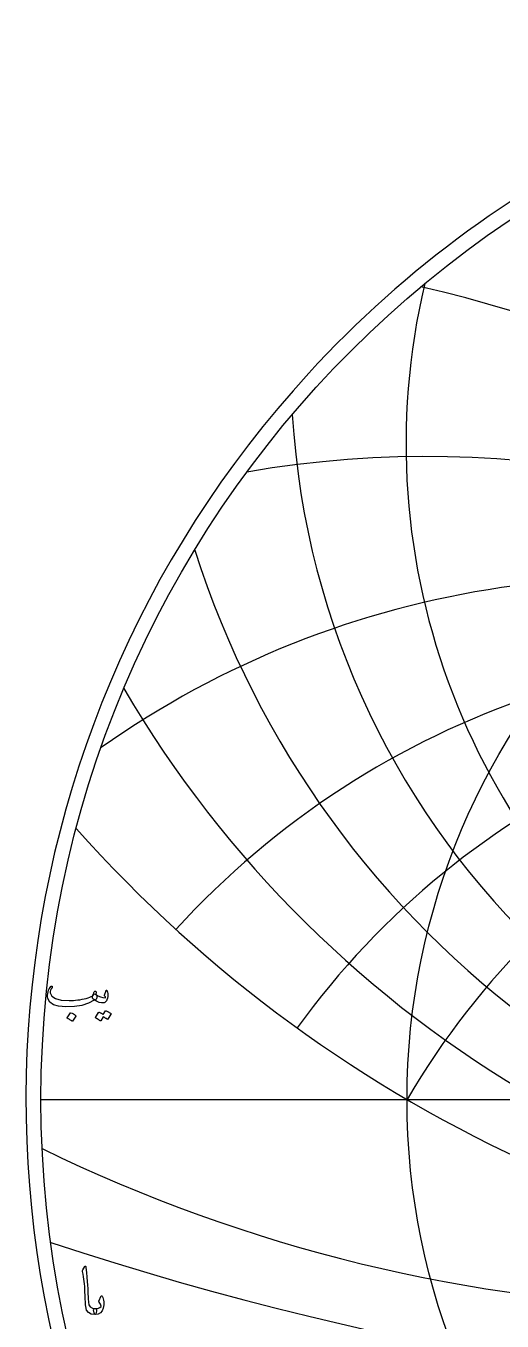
# Model space of a CAD drawing. Header units: millimetres. Extents: x -62 to 62, y -62 to 63.
# Drawn here: x -61.6 to -34.3, y -12.7 to 61.6 of the extents above; entities that cross this region are included whole.
import ezdxf

# ---------------------------------------------------------------- set-up
doc = ezdxf.new("R2010")
doc.units = ezdxf.units.MM
for name, color, linetype in [('CUT_OUTER', 1, 'Continuous'), ('ENGRAVE', 7, 'Continuous'), ('ENGRAVE_FINE', 8, 'Continuous'), ('TEXT', 5, 'Continuous')]:
    doc.layers.add(name, color=color, linetype=linetype)

msp = doc.modelspace()

# ---------------------------------------------------------------- linework, layer by layer
at = {"layer": 'CUT_OUTER'}
for centre, radius, start, end in [((-0.0002, -0.0002), 61.6124, 137.460696, 87.802279), ((-0.0008, 0.0012), 61.6111, 92.196778, 137.461198)]:
    msp.add_arc(centre, radius, start, end, dxfattribs=at)
at = {"layer": 'ENGRAVE'}
msp.add_lwpolyline([(-60.75, 0), (60.75, 0)], dxfattribs=at)
for radius in [60.75, 39.7663]:
    msp.add_circle((0, 0), radius, dxfattribs=at)
for centre, radius, start, end in [((0, 37.6103), 39.822, 166.67757, 13.32243), ((0, 42.1223), 46.4306, 183.510796, 356.489204), ((0, 48.0917), 54.5205, 197.704517, 342.295483), ((0, 56.2415), 64.8271, 210.264592, 329.735408), ((0, -23.2997), 46.0894, 30.366667, 149.633333), ((0, -23.2997), 46.0894, 30.366667, 149.633333), ((0, 67.8705), 78.6623, 221.703376, 318.296624), ((-21.0074, 78.4008), 90.3845, 243.960765, 268.660142)]:
    msp.add_arc(centre, radius, start, end, dxfattribs=at)
at = {"layer": 'ENGRAVE_FINE'}
for centre, radius, start, end in [((-54.9272, -23.2997), 71.7024, 11.282167, 77.140586), ((-54.9272, -23.2997), 71.7024, 11.282167, 77.140586), ((-38.6736, -23.2997), 60.1654, 14.424584, 99.83197), ((-38.6736, -23.2997), 60.1654, 14.424584, 99.83197), ((-26.6097, -23.2997), 53.2195, 17.809669, 125.217987), ((-26.6097, -23.2997), 53.2195, 17.809669, 125.217987), ((-16.7752, -23.2997), 49.0473, 21.518531, 137.630012), ((-16.7752, -23.2997), 49.0473, 21.518531, 137.630012), ((-8.1268, -23.2997), 46.8004, 25.656854, 144.155505), ((-8.1268, -23.2997), 46.8004, 25.656854, 144.155505), ((0, 174.5958), 192.4536, 251.77375, 288.22625)]:
    msp.add_arc(centre, radius, start, end, dxfattribs=at)
at = {"layer": 'TEXT'}
for points in [[(-57.6124, 6.0343), (-57.6087, 6.0324), (-57.6052, 6.0305), (-57.602, 6.0286), (-57.599, 6.0267), (-57.596, 6.0245), (-57.5928, 6.0219), (-57.5893, 6.0188), (-57.5856, 6.0152), (-57.5547, 5.9788), (-57.5425, 5.927), (-57.549, 5.86), (-57.5741, 5.7776), (-57.5973, 5.7275), (-57.621, 5.6961), (-57.6452, 5.6834), (-57.6699, 5.6894), (-57.6824, 5.6954), (-57.6929, 5.698), (-57.7015, 5.6973), (-57.7082, 5.6933), (-58.0225, 5.5213), (-58.398, 5.4001), (-58.8349, 5.3297), (-59.3331, 5.31), (-59.736, 5.3445), (-60.0402, 5.4365), (-60.2457, 5.586), (-60.3525, 5.7929), (-60.369, 5.8906), (-60.3726, 5.9883), (-60.3633, 6.0861), (-60.341, 6.1838), (-60.3106, 6.2703), (-60.273, 6.3495), (-60.2282, 6.4216), (-60.1762, 6.4865), (-60.1664, 6.4947), (-60.1561, 6.4999), (-60.1453, 6.5023), (-60.1341, 6.5019), (-60.1235, 6.4973), (-60.1149, 6.4913), (-60.1082, 6.4839), (-60.1034, 6.475), (-60.1012, 6.4664), (-60.1024, 6.4559), (-60.107, 6.4434), (-60.1149, 6.4291), (-60.1705, 6.3476), (-60.2069, 6.2681), (-60.2241, 6.1905), (-60.2222, 6.1148), (-60.1312, 5.9251), (-59.9194, 5.7891), (-59.587, 5.7067), (-59.1338, 5.6779), (-59.0094, 5.6798), (-58.8852, 5.6856), (-58.7613, 5.6952), (-58.6376, 5.7086), (-58.5148, 5.7258), (-58.3937, 5.7469), (-58.2743, 5.7718), (-58.1566, 5.8006), (-58.0424, 5.8331), (-57.9487, 5.8657), (-57.8757, 5.8983), (-57.8232, 5.9309), (-57.803, 5.9481), (-57.7844, 5.9692), (-57.7675, 5.9941), (-57.7523, 6.0228), (-57.7381, 6.0549), (-57.724, 6.0899), (-57.7103, 6.1277), (-57.6967, 6.1685), (-57.6915, 6.1809), (-57.6833, 6.1915), (-57.6723, 6.2001), (-57.6584, 6.2068), (-57.6436, 6.2104), (-57.6297, 6.2097), (-57.6167, 6.2046), (-57.6048, 6.1953), (-57.5952, 6.1823), (-57.5894, 6.1665), (-57.5875, 6.1479), (-57.5894, 6.1263)], [(-57.7274, 5.7277), (-57.7691, 5.7673), (-57.7906, 5.8168), (-57.7921, 5.8765), (-57.7734, 5.9462), (-57.7329, 6.0087), (-57.6958, 6.0468), (-57.662, 6.0604), (-57.6316, 6.0497), (-57.4879, 5.9546), (-57.3442, 5.8877), (-57.2005, 5.8492), (-57.0567, 5.8389), (-57.0517, 5.8398), (-57.0481, 5.8427), (-57.046, 5.8475), (-57.0453, 5.8542), (-57.0488, 5.8669), (-57.0596, 5.8858), (-57.0776, 5.911), (-57.1027, 5.9424), (-57.1075, 5.9519), (-57.1104, 5.9615), (-57.1114, 5.9711), (-57.1104, 5.9807), (-57.0184, 6.2451), (-57.0141, 6.2552), (-57.0088, 6.2623), (-57.0026, 6.2667), (-56.9954, 6.2681), (-56.9882, 6.2669), (-56.982, 6.2633), (-56.9768, 6.2573), (-56.9724, 6.2489), (-56.9437, 6.1629), (-56.9265, 6.0774), (-56.9207, 5.9924), (-56.9265, 5.9079), (-56.9451, 5.8027), (-56.9705, 5.7172), (-57.0026, 5.6513), (-57.0414, 5.6051), (-57.0709, 5.5797), (-57.0979, 5.561), (-57.1226, 5.5491), (-57.1449, 5.5438), (-57.2733, 5.5409), (-57.4131, 5.5706), (-57.5645, 5.6329), (-57.7274, 5.7277)], [(-59.0649, 4.969), (-59.0601, 4.9738), (-59.0534, 4.9766), (-59.0447, 4.9776), (-59.0342, 4.9766), (-58.9597, 4.9464), (-58.8895, 4.9096), (-58.8237, 4.866), (-58.7621, 4.8157), (-58.7561, 4.808), (-58.7535, 4.8003), (-58.7542, 4.7927), (-58.7583, 4.785), (-58.9384, 4.4938), (-58.9451, 4.4868), (-58.9537, 4.4851), (-58.9643, 4.4887), (-58.9767, 4.4976), (-58.9875, 4.5053), (-59.0045, 4.5168), (-59.0277, 4.5321), (-59.0572, 4.5512), (-59.0934, 4.5742), (-59.1367, 4.6011), (-59.1872, 4.6317), (-59.245, 4.6662), (-59.2526, 4.672), (-59.2565, 4.6777), (-59.2565, 4.6835), (-59.2526, 4.6892)], [(-57.0453, 5.0763), (-57.0405, 5.0811), (-57.0338, 5.0839), (-57.0251, 5.0849), (-57.0146, 5.0839), (-56.9769, 5.0698), (-56.9403, 5.0542), (-56.905, 5.0372), (-56.8709, 5.0188), (-56.8377, 4.9987), (-56.8053, 4.9766), (-56.7735, 4.9527), (-56.7425, 4.9268), (-56.7365, 4.9189), (-56.7339, 4.9105), (-56.7346, 4.9017), (-56.7387, 4.8923), (-56.9226, 4.6011), (-56.9277, 4.5972), (-56.9351, 4.5972), (-56.9449, 4.6011), (-56.9571, 4.6087), (-56.9655, 4.6158), (-56.9791, 4.6255), (-56.9981, 4.6378), (-57.0223, 4.6528), (-57.052, 4.6706), (-57.0874, 4.6916), (-57.1286, 4.7157), (-57.1755, 4.7429), (-57.3212, 4.5168), (-57.3279, 4.5098), (-57.3365, 4.5081), (-57.347, 4.5117), (-57.3595, 4.5206), (-57.3703, 4.5283), (-57.3873, 4.5397), (-57.4105, 4.5551), (-57.44, 4.5742), (-57.4761, 4.5972), (-57.5195, 4.6241), (-57.57, 4.6547), (-57.6278, 4.6892), (-57.6337, 4.695), (-57.6364, 4.7007), (-57.6357, 4.7065), (-57.6316, 4.7122), (-57.4438, 4.992), (-57.439, 4.9967), (-57.4323, 4.9996), (-57.4237, 5.0006), (-57.4131, 4.9996), (-57.3811, 4.9892), (-57.3499, 4.9771), (-57.3197, 4.9633), (-57.2905, 4.9479), (-57.2623, 4.931), (-57.2349, 4.9129), (-57.2086, 4.8936), (-57.1832, 4.8732)], [(-58.2302, -9.577), (-58.2228, -9.5655), (-58.2159, -9.5579), (-58.2094, -9.554), (-58.2034, -9.554), (-58.1943, -9.5591), (-58.1862, -9.5742), (-58.179, -9.5993), (-58.1728, -9.6345), (-58.1411, -9.9207), (-58.1153, -10.1854), (-58.0951, -10.4285), (-58.0808, -10.6501), (-58.0716, -10.8395), (-58.0631, -11.0093), (-58.0553, -11.1595), (-58.0482, -11.2901), (-58.0421, -11.4009), (-58.0372, -11.4922), (-58.0335, -11.5638), (-58.031, -11.6158), (-57.9969, -11.7715), (-57.9217, -11.886), (-57.8053, -11.9593), (-57.6477, -11.9914), (-57.6039, -12.0029), (-57.5759, -12.0297), (-57.5637, -12.0718), (-57.5673, -12.1293), (-57.5852, -12.2199), (-57.6046, -12.2845), (-57.6255, -12.3233), (-57.6477, -12.3363), (-57.8695, -12.307), (-58.0329, -12.2194), (-58.1378, -12.0733), (-58.1842, -11.8687), (-58.1916, -11.7709), (-58.1981, -11.6728), (-58.204, -11.5745), (-58.2092, -11.4759), (-58.2138, -11.3771), (-58.2183, -11.2781), (-58.2225, -11.1788), (-58.2264, -11.0793), (-58.2336, -10.8895), (-58.2436, -10.7186), (-58.2566, -10.5666), (-58.2724, -10.4335), (-58.2911, -10.3058), (-58.3126, -10.1696), (-58.3371, -10.025), (-58.3644, -9.8721), (-58.368, -9.8446), (-58.3672, -9.8194), (-58.3622, -9.7967), (-58.3529, -9.7763)], [(-57.4178, -11.5277), (-57.3105, -11.2901), (-57.2947, -11.2639), (-57.2779, -11.2546), (-57.2602, -11.262), (-57.2415, -11.2862), (-57.207, -11.3587), (-57.1802, -11.4342), (-57.161, -11.5129), (-57.1495, -11.5947), (-57.1459, -11.6801), (-57.1505, -11.7696), (-57.1632, -11.8631), (-57.184, -11.9607), (-57.2475, -12.125), (-57.3459, -12.2424), (-57.4794, -12.3128), (-57.6477, -12.3363), (-57.6671, -12.324), (-57.687, -12.2874), (-57.7074, -12.2263), (-57.7282, -12.1408), (-57.7342, -12.0951), (-57.733, -12.0575), (-57.7246, -12.028), (-57.709, -12.0067), (-57.6966, -11.9985), (-57.6822, -11.9933), (-57.6659, -11.9909), (-57.6477, -11.9914), (-57.5416, -11.988), (-57.4494, -11.9664), (-57.3711, -11.9267), (-57.3067, -11.8687), (-57.3038, -11.8642), (-57.3028, -11.8582), (-57.3038, -11.8508), (-57.3067, -11.8419), (-57.3218, -11.7878), (-57.344, -11.7327), (-57.3735, -11.6766), (-57.4101, -11.6196), (-57.4221, -11.5981), (-57.4274, -11.5756), (-57.4259, -11.5521), (-57.4178, -11.5277)]]:
    msp.add_lwpolyline(points, close=True, dxfattribs=at)

doc.saveas('drawing.dxf')
